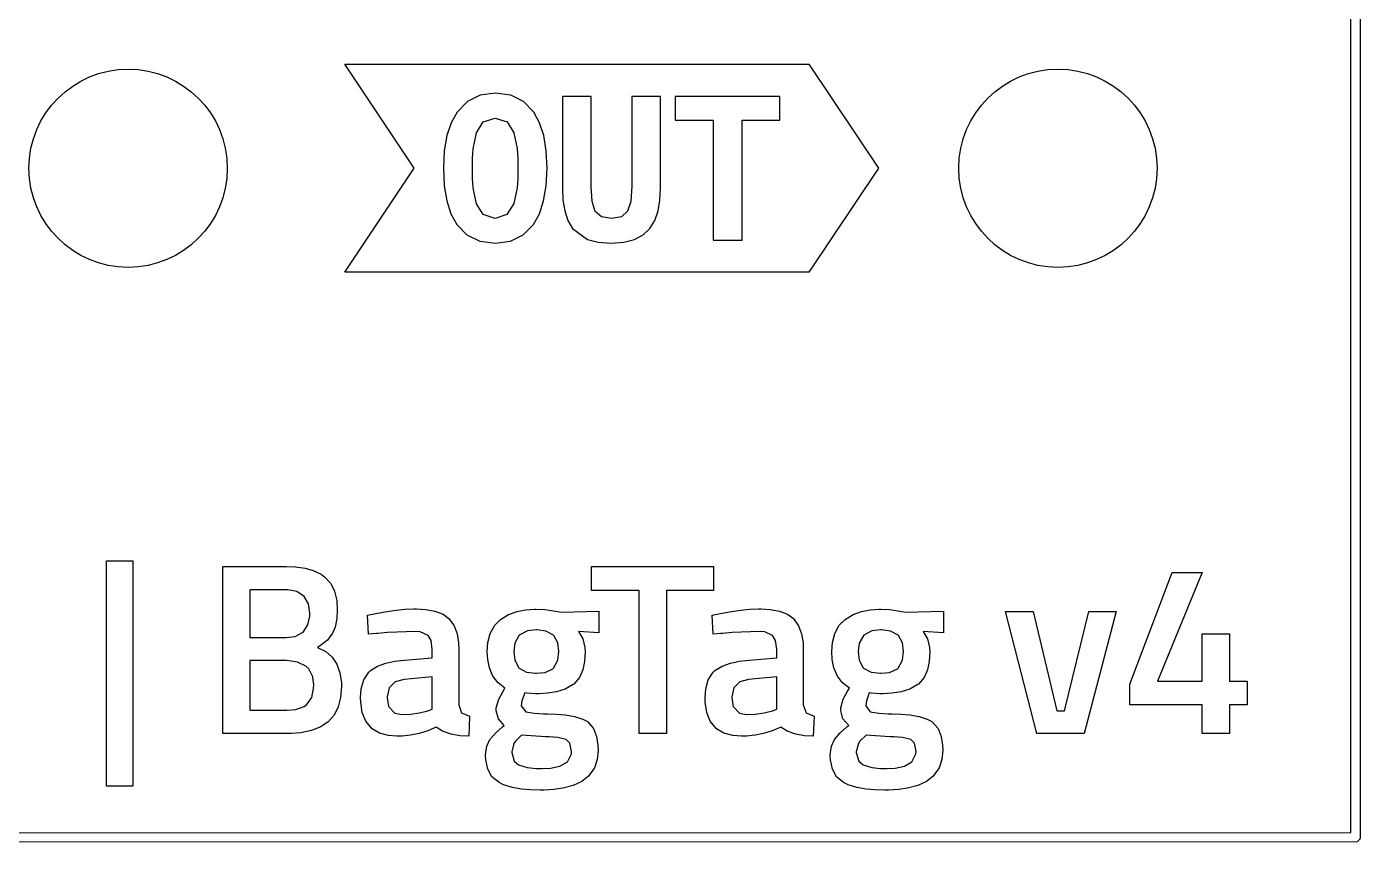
# Model space of a CAD drawing. Extents: x 48.4 to 111.7, y -108.5 to -45.7.
# Drawn here: x 82.15 to 95.81, y -108.51 to -100.15 of the extents above; entities that cross this region are included whole.
import ezdxf

# ---------------------------------------------------------------- set-up
doc = ezdxf.new("R2010")
doc.units = 0
doc.layers.add('BLACK', color=7, linetype='CONTINUOUS')

msp = doc.modelspace()

# ---------------------------------------------------------------- linework, layer by layer
at = {"layer": 'BLACK', "linetype": 'CONTINUOUS'}
for p, q in [((95.711797, -108.408005), (95.708125, -77.998835)), ((95.80432, -77.986883), (95.808, -108.458)), ((86.116319, -101.6), (85.405119, -100.5332)), ((85.405119, -100.5332), (86.116319, -100.5332)), ((86.116319, -100.5332), (86.413975, -100.5332)), ((86.413975, -100.5332), (89.862025, -100.5332)), ((89.862025, -100.5332), (90.159681, -100.5332)), ((90.159681, -100.5332), (90.870881, -101.6)), ((86.660302, -100.91711), (86.554469, -101.024928)), ((86.790477, -100.85242), (86.660302, -100.91711)), ((86.944994, -100.830856), (86.790477, -100.85242)), ((87.104273, -100.85242), (86.944994, -100.830856)), ((87.236035, -100.91711), (87.104273, -100.85242)), ((87.340281, -101.024928), (87.236035, -100.91711)), ((87.92845, -100.864194), (87.633175, -100.864194)), ((87.633175, -100.864194), (87.633175, -101.804787)), ((87.92845, -101.785737), (87.92845, -100.864194)), ((88.638063, -100.864194), (88.345169, -100.864194)), ((88.345169, -100.864194), (88.345169, -101.783356)), ((88.638063, -101.804787), (88.638063, -100.864194)), ((89.862025, -100.864194), (88.790463, -100.864194)), ((88.790463, -100.864194), (88.790463, -101.107081)), ((89.862025, -101.107081), (89.862025, -100.864194)), ((86.554469, -101.024928), (86.493003, -101.133647)), ((86.82355, -101.126131), (86.944994, -101.08565)), ((86.944994, -101.08565), (87.066438, -101.126131)), ((87.399664, -101.133647), (87.340281, -101.024928)), ((86.493003, -101.133647), (86.449098, -101.265732)), ((86.719966, -101.399975), (86.753303, -101.236859)), ((86.753303, -101.236859), (86.82355, -101.126131)), ((87.066438, -101.126131), (87.136684, -101.235669)), ((87.136684, -101.235669), (87.170022, -101.398784)), ((87.44208, -101.265732), (87.399664, -101.133647)), ((88.790463, -101.107081), (89.178606, -101.107081)), ((89.178606, -101.107081), (89.178606, -102.338187)), ((89.473881, -102.338187), (89.473881, -101.107081)), ((89.473881, -101.107081), (89.862025, -101.107081)), ((86.449098, -101.265732), (86.422756, -101.421183)), ((87.467529, -101.421183), (87.44208, -101.265732)), ((86.422756, -101.421183), (86.413975, -101.6)), ((86.711631, -101.6), (86.713715, -101.496416)), ((86.713715, -101.496416), (86.719966, -101.399975)), ((87.170022, -101.398784), (87.176273, -101.496118)), ((87.176273, -101.496118), (87.178356, -101.6)), ((87.476013, -101.6), (87.467529, -101.421183)), ((85.405119, -102.6668), (86.116319, -101.6)), ((86.413975, -101.6), (86.422533, -101.778817)), ((86.713715, -101.703882), (86.711631, -101.6)), ((87.178356, -101.6), (87.176273, -101.703584)), ((87.46738, -101.778817), (87.476013, -101.6)), ((90.870881, -101.6), (90.159681, -102.6668)), ((86.422533, -101.778817), (86.448205, -101.934268)), ((86.719966, -101.801216), (86.713715, -101.703882)), ((87.176273, -101.703584), (87.170022, -101.800025)), ((87.441484, -101.934268), (87.46738, -101.778817)), ((88.345169, -101.783356), (88.335644, -101.939328)), ((86.753303, -101.964331), (86.719966, -101.801216)), ((87.170022, -101.800025), (87.136684, -101.963141)), ((87.633175, -101.804787), (87.639128, -101.927422)), ((87.937975, -101.941709), (87.92845, -101.785737)), ((88.632109, -101.927422), (88.638063, -101.804787)), ((86.448205, -101.934268), (86.490994, -102.066353)), ((86.82355, -102.073869), (86.753303, -101.964331)), ((87.136684, -101.963141), (87.065247, -102.073869)), ((87.398324, -102.066353), (87.441484, -101.934268)), ((87.639128, -101.927422), (87.656988, -102.03815)), ((87.656988, -102.03815), (87.689134, -102.135186)), ((87.970122, -102.042912), (87.937975, -101.941709)), ((88.033225, -102.097681), (87.970122, -102.042912)), ((88.302306, -102.041722), (88.238013, -102.097681)), ((88.335644, -101.939328), (88.302306, -102.041722)), ((88.581508, -102.135186), (88.61425, -102.03815)), ((88.61425, -102.03815), (88.632109, -101.927422)), ((86.490994, -102.066353), (86.550897, -102.175072)), ((86.550897, -102.175072), (86.655804, -102.28289)), ((86.944994, -102.11435), (86.82355, -102.073869)), ((87.065247, -102.073869), (86.944994, -102.11435)), ((87.233125, -102.28289), (87.3379, -102.175072)), ((87.3379, -102.175072), (87.398324, -102.066353)), ((87.689134, -102.135186), (87.73795, -102.216744)), ((88.135619, -102.11435), (88.033225, -102.097681)), ((88.238013, -102.097681), (88.135619, -102.11435)), ((88.530906, -102.216744), (88.581508, -102.135186)), ((86.655804, -102.28289), (86.787964, -102.34758)), ((87.10295, -102.34758), (87.233125, -102.28289)), ((87.73795, -102.216744), (87.891541, -102.329853)), ((87.891541, -102.329853), (87.99959, -102.359321)), ((88.264206, -102.359321), (88.373744, -102.329853)), ((88.373744, -102.329853), (88.46185, -102.28193)), ((88.46185, -102.28193), (88.530906, -102.216744)), ((86.787964, -102.34758), (86.947375, -102.369144)), ((86.947375, -102.369144), (87.10295, -102.34758)), ((87.99959, -102.359321), (88.130856, -102.369144)), ((88.130856, -102.369144), (88.264206, -102.359321)), ((89.178606, -102.338187), (89.473881, -102.338187)), ((86.116319, -102.6668), (85.405119, -102.6668)), ((86.413975, -102.6668), (86.116319, -102.6668)), ((86.947375, -102.6668), (86.413975, -102.6668)), ((88.130856, -102.6668), (86.947375, -102.6668)), ((89.473881, -102.6668), (88.130856, -102.6668)), ((89.862025, -102.6668), (89.473881, -102.6668)), ((90.159681, -102.6668), (89.862025, -102.6668)), ((82.963428, -107.931359), (82.963428, -105.622813)), ((82.963428, -105.622813), (83.233541, -105.622813)), ((83.233541, -105.622813), (83.233541, -107.931359)), ((84.155048, -106.410567), (84.155048, -105.680136)), ((84.155048, -105.680136), (84.805575, -105.680136)), ((84.805575, -105.680136), (84.89928, -105.683876)), ((84.89928, -105.683876), (84.996831, -105.697695)), ((84.996831, -105.697695), (85.081706, -105.721696)), ((85.081706, -105.721696), (85.163185, -105.761594)), ((87.931406, -105.9281), (87.931406, -105.680136)), ((87.931406, -105.680136), (89.182086, -105.680136)), ((89.182086, -105.680136), (89.182086, -105.9281)), ((93.446122, -106.886086), (93.881688, -105.74267)), ((94.189147, -105.74267), (93.728828, -106.856122)), ((93.881688, -105.74267), (94.189147, -105.74267)), ((85.163185, -105.761594), (85.197716, -105.78653)), ((85.197716, -105.78653), (85.260692, -105.856373)), ((85.260692, -105.856373), (85.299369, -105.93524)), ((84.790376, -105.920283), (84.432543, -105.920283)), ((84.432543, -105.920283), (84.432543, -106.410567)), ((84.821297, -105.921213), (84.790376, -105.920283)), ((84.913811, -105.939108), (84.821297, -105.921213)), ((84.989617, -105.987447), (84.913811, -105.939108)), ((85.033505, -106.065533), (84.989617, -105.987447)), ((85.299369, -105.93524), (85.321761, -106.029902)), ((88.419084, -105.9281), (87.931406, -105.9281)), ((88.419084, -107.393741), (88.419084, -105.9281)), ((89.182086, -105.9281), (88.699184, -105.9281)), ((88.699184, -105.9281), (88.699184, -107.393741)), ((85.045723, -106.15826), (85.033505, -106.065533)), ((85.321761, -106.029902), (85.327995, -106.12569)), ((85.327995, -106.12569), (85.323245, -106.214638)), ((85.73922, -106.158418), (85.836864, -106.140978)), ((85.836864, -106.140978), (85.931423, -106.128087)), ((85.931423, -106.128087), (86.022898, -106.119746)), ((86.022898, -106.119746), (86.11129, -106.115955)), ((86.11129, -106.115955), (86.140068, -106.115702)), ((86.140068, -106.115702), (86.234084, -106.12044)), ((86.234084, -106.12044), (86.326568, -106.137458)), ((86.326568, -106.137458), (86.411537, -106.171397)), ((87.082968, -106.172164), (87.169814, -106.140965)), ((87.169814, -106.140965), (87.255556, -106.124442)), ((87.255556, -106.124442), (87.3504, -106.117976)), ((87.3504, -106.117976), (87.364692, -106.117874)), ((87.364692, -106.117874), (87.453811, -106.12203)), ((87.453811, -106.12203), (87.541927, -106.134501)), ((87.541927, -106.134501), (87.582258, -106.143061)), ((87.582258, -106.143061), (87.620039, -106.150443)), ((87.620039, -106.150443), (88.007837, -106.140455)), ((88.007837, -106.140455), (88.007837, -106.360627)), ((89.268917, -106.158418), (89.36656, -106.140978)), ((89.36656, -106.140978), (89.461119, -106.128087)), ((89.461119, -106.128087), (89.552594, -106.119746)), ((89.552594, -106.119746), (89.640986, -106.115955)), ((89.640986, -106.115955), (89.669764, -106.115702)), ((89.669764, -106.115702), (89.76378, -106.12044)), ((89.76378, -106.12044), (89.856264, -106.137458)), ((89.856264, -106.137458), (89.941233, -106.171397)), ((90.612664, -106.172164), (90.69951, -106.140965)), ((90.69951, -106.140965), (90.785252, -106.124442)), ((90.785252, -106.124442), (90.880096, -106.117976)), ((90.880096, -106.117976), (90.894388, -106.117874)), ((90.894388, -106.117874), (90.983507, -106.12203)), ((90.983507, -106.12203), (91.071624, -106.134501)), ((91.071624, -106.134501), (91.111954, -106.143061)), ((91.111954, -106.143061), (91.149735, -106.150443)), ((91.149735, -106.150443), (91.537533, -106.140455)), ((91.537533, -106.140455), (91.537533, -106.360627)), ((92.495084, -107.393741), (92.172426, -106.143061)), ((92.172426, -106.143061), (92.457738, -106.143061)), ((92.457738, -106.143061), (92.697885, -107.160975)), ((92.77779, -107.160975), (93.027926, -106.143061)), ((93.305855, -106.143061), (92.980591, -107.393741)), ((93.027926, -106.143061), (93.305855, -106.143061)), ((84.976476, -106.355129), (85.026315, -106.280225)), ((85.026315, -106.280225), (85.044765, -106.188813)), ((85.044765, -106.188813), (85.045723, -106.15826)), ((85.323245, -106.214638), (85.305006, -106.304693)), ((85.638493, -106.180407), (85.73922, -106.158418)), ((85.648481, -106.373221), (85.638493, -106.180407)), ((86.411537, -106.171397), (86.470108, -106.214714)), ((86.470108, -106.214714), (86.523467, -106.287691)), ((86.523467, -106.287691), (86.554593, -106.372805)), ((86.894095, -106.368575), (86.940389, -106.283029)), ((86.940389, -106.283029), (86.999476, -106.222965)), ((86.999476, -106.222965), (87.082968, -106.172164)), ((89.168189, -106.180407), (89.268917, -106.158418)), ((89.178177, -106.373221), (89.168189, -106.180407)), ((89.941233, -106.171397), (89.999805, -106.214714)), ((89.999805, -106.214714), (90.053163, -106.287691)), ((90.053163, -106.287691), (90.084289, -106.372805)), ((90.423791, -106.368575), (90.470085, -106.283029)), ((90.470085, -106.283029), (90.529172, -106.222965)), ((90.529172, -106.222965), (90.612664, -106.172164)), ((84.155048, -107.153593), (84.155048, -106.410567)), ((84.432543, -106.410567), (84.800364, -106.410567)), ((84.800364, -106.410567), (84.895968, -106.398494)), ((84.895968, -106.398494), (84.976476, -106.355129)), ((85.279357, -106.365838), (85.225994, -106.436562)), ((85.305006, -106.304693), (85.279357, -106.365838)), ((85.728386, -106.368009), (85.648481, -106.373221)), ((85.743317, -106.36678), (85.728386, -106.368009)), ((85.843466, -106.35927), (85.743317, -106.36678)), ((85.935967, -106.353671), (85.843466, -106.35927)), ((86.03232, -106.349613), (85.935967, -106.353671)), ((86.128777, -106.348033), (86.03232, -106.349613)), ((86.177903, -106.351977), (86.128777, -106.348033)), ((86.257319, -106.38842), (86.177903, -106.351977)), ((86.288801, -106.439043), (86.257319, -106.38842)), ((86.554593, -106.372805), (86.568822, -106.463919)), ((86.870883, -106.460591), (86.894095, -106.368575)), ((87.192072, -106.386357), (87.145546, -106.466635)), ((87.27501, -106.341323), (87.192072, -106.386357)), ((87.364692, -106.330663), (87.27501, -106.341323)), ((87.37228, -106.330715), (87.364692, -106.330663)), ((87.46471, -106.342495), (87.37228, -106.330715)), ((87.542306, -106.384511), (87.46471, -106.342495)), ((87.545699, -106.387937), (87.542306, -106.384511)), ((87.586901, -106.464465), (87.545699, -106.387937)), ((88.007837, -106.360627), (87.799824, -106.348033)), ((87.799824, -106.348033), (87.843687, -106.424252)), ((87.843687, -106.424252), (87.865188, -106.510361)), ((89.258082, -106.368009), (89.178177, -106.373221)), ((89.273013, -106.36678), (89.258082, -106.368009)), ((89.373162, -106.35927), (89.273013, -106.36678)), ((89.465663, -106.353671), (89.373162, -106.35927)), ((89.562016, -106.349613), (89.465663, -106.353671)), ((89.658473, -106.348033), (89.562016, -106.349613)), ((89.707599, -106.351977), (89.658473, -106.348033)), ((89.787015, -106.38842), (89.707599, -106.351977)), ((89.818497, -106.439043), (89.787015, -106.38842)), ((90.084289, -106.372805), (90.098518, -106.463919)), ((90.400579, -106.460591), (90.423791, -106.368575)), ((90.721768, -106.386357), (90.675242, -106.466635)), ((90.804706, -106.341323), (90.721768, -106.386357)), ((90.894388, -106.330663), (90.804706, -106.341323)), ((90.901976, -106.330715), (90.894388, -106.330663)), ((90.994406, -106.342495), (90.901976, -106.330715)), ((91.072002, -106.384511), (90.994406, -106.342495)), ((91.075395, -106.387937), (91.072002, -106.384511)), ((91.116597, -106.464465), (91.075395, -106.387937)), ((91.537533, -106.360627), (91.32952, -106.348033)), ((91.32952, -106.348033), (91.373383, -106.424252)), ((91.373383, -106.424252), (91.394884, -106.510361)), ((94.189147, -106.856122), (94.189147, -106.370615)), ((94.189147, -106.370615), (94.469247, -106.370615)), ((94.469247, -106.370615), (94.469247, -106.856122)), ((85.157091, -106.492112), (85.125628, -106.510882)), ((85.125628, -106.510882), (85.208864, -106.553844)), ((85.225994, -106.436562), (85.157091, -106.492112)), ((85.208864, -106.553844), (85.274879, -106.611401)), ((86.30118, -106.528253), (86.288801, -106.439043)), ((86.30118, -106.618145), (86.30118, -106.528253)), ((86.568822, -106.463919), (86.571292, -106.528253)), ((86.571292, -106.528253), (86.571292, -107.098441)), ((86.86442, -106.55344), (86.870883, -106.460591)), ((86.86882, -106.633134), (86.86442, -106.55344)), ((87.145546, -106.466635), (87.134532, -106.55344)), ((87.134532, -106.55344), (87.145088, -106.642415)), ((87.597457, -106.55344), (87.586901, -106.464465)), ((87.58715, -106.642415), (87.597457, -106.55344)), ((87.867569, -106.55344), (87.861647, -106.653363)), ((87.865188, -106.510361), (87.867569, -106.55344)), ((89.830876, -106.528253), (89.818497, -106.439043)), ((89.830876, -106.618145), (89.830876, -106.528253)), ((90.098518, -106.463919), (90.100988, -106.528253)), ((90.100988, -106.528253), (90.100988, -107.098441)), ((90.394116, -106.55344), (90.400579, -106.460591)), ((90.398516, -106.633134), (90.394116, -106.55344)), ((90.675242, -106.466635), (90.664228, -106.55344)), ((90.664228, -106.55344), (90.674784, -106.642415)), ((91.127153, -106.55344), (91.116597, -106.464465)), ((91.116846, -106.642415), (91.127153, -106.55344)), ((91.397265, -106.55344), (91.391343, -106.653363)), ((91.394884, -106.510361), (91.397265, -106.55344)), ((84.805575, -106.645938), (84.432543, -106.645938)), ((84.432543, -106.645938), (84.432543, -107.153593)), ((84.834915, -106.64682), (84.805575, -106.645938)), ((84.921648, -106.661871), (84.834915, -106.64682)), ((85.005337, -106.702393), (84.921648, -106.661871)), ((85.036641, -106.730933), (85.005337, -106.702393)), ((85.274879, -106.611401), (85.323672, -106.683553)), ((85.323672, -106.683553), (85.355245, -106.770301)), ((85.667155, -106.748425), (85.741039, -106.701843)), ((85.741039, -106.701843), (85.825737, -106.671232)), ((85.825737, -106.671232), (85.915501, -106.65302)), ((85.915501, -106.65302), (85.978522, -106.645938)), ((85.978522, -106.645938), (86.30118, -106.618145)), ((86.885715, -106.718467), (86.86882, -106.633134)), ((87.145088, -106.642415), (87.18629, -106.718943)), ((87.543609, -106.722369), (87.58715, -106.642415)), ((87.861647, -106.653363), (87.84388, -106.738823)), ((89.196851, -106.748425), (89.270735, -106.701843)), ((89.270735, -106.701843), (89.355433, -106.671232)), ((89.355433, -106.671232), (89.445197, -106.65302)), ((89.445197, -106.65302), (89.508218, -106.645938)), ((89.508218, -106.645938), (89.830876, -106.618145)), ((90.415411, -106.718467), (90.398516, -106.633134)), ((90.674784, -106.642415), (90.715986, -106.718943)), ((91.073305, -106.722369), (91.116846, -106.642415)), ((91.391343, -106.653363), (91.373576, -106.738823)), ((85.076182, -106.812201), (85.036641, -106.730933)), ((85.085676, -106.89868), (85.076182, -106.812201)), ((85.355245, -106.770301), (85.369596, -106.871643)), ((85.597986, -106.843016), (85.649072, -106.765307)), ((85.649072, -106.765307), (85.667155, -106.748425)), ((86.011092, -106.838317), (85.920176, -106.863211)), ((86.30118, -106.810959), (86.011092, -106.838317)), ((86.30118, -107.143605), (86.30118, -106.810959)), ((86.921443, -106.80382), (86.885715, -106.718467)), ((86.974417, -106.873879), (86.921443, -106.80382)), ((87.18629, -106.718943), (87.189684, -106.722369)), ((87.189684, -106.722369), (87.267279, -106.764047)), ((87.267279, -106.764047), (87.359709, -106.775731)), ((87.359709, -106.775731), (87.367297, -106.775783)), ((87.367297, -106.775783), (87.455474, -106.766968)), ((87.455474, -106.766968), (87.536609, -106.728837)), ((87.536609, -106.728837), (87.543609, -106.722369)), ((87.809071, -106.818782), (87.751419, -106.886156)), ((87.84388, -106.738823), (87.809071, -106.818782)), ((89.127682, -106.843016), (89.178768, -106.765307)), ((89.178768, -106.765307), (89.196851, -106.748425)), ((89.540788, -106.838317), (89.449872, -106.863211)), ((89.830876, -106.810959), (89.540788, -106.838317)), ((89.830876, -107.143605), (89.830876, -106.810959)), ((90.451139, -106.80382), (90.415411, -106.718467)), ((90.504113, -106.873879), (90.451139, -106.80382)), ((90.715986, -106.718943), (90.71938, -106.722369)), ((90.71938, -106.722369), (90.796975, -106.764047)), ((90.796975, -106.764047), (90.889405, -106.775731)), ((90.889405, -106.775731), (90.896993, -106.775783)), ((90.896993, -106.775783), (90.98517, -106.766968)), ((90.98517, -106.766968), (91.066305, -106.728837)), ((91.066305, -106.728837), (91.073305, -106.722369)), ((91.338767, -106.818782), (91.281115, -106.886156)), ((91.373576, -106.738823), (91.338767, -106.818782)), ((85.066188, -107.024088), (85.084597, -106.932356)), ((85.084597, -106.932356), (85.085676, -106.89868)), ((85.370553, -106.908668), (85.362037, -107.022357)), ((85.369596, -106.871643), (85.370553, -106.908668)), ((85.565971, -107.023748), (85.572295, -106.935212)), ((85.572295, -106.935212), (85.597986, -106.843016)), ((85.859061, -106.926155), (85.838857, -107.015705)), ((85.920176, -106.863211), (85.859061, -106.926155)), ((87.044639, -106.928644), (86.974417, -106.873879)), ((86.98104, -107.041553), (87.022058, -106.965991)), ((87.022058, -106.965991), (87.044639, -106.928644)), ((87.247441, -106.975979), (87.218998, -107.059505)), ((87.267986, -106.979871), (87.247441, -106.975979)), ((87.573084, -106.965356), (87.479989, -106.980104)), ((87.663194, -106.937509), (87.573084, -106.965356)), ((87.743804, -106.892166), (87.663194, -106.937509)), ((87.751419, -106.886156), (87.743804, -106.892166)), ((89.095667, -107.023748), (89.101991, -106.935212)), ((89.101991, -106.935212), (89.127682, -106.843016)), ((89.388757, -106.926155), (89.368553, -107.015705)), ((89.449872, -106.863211), (89.388757, -106.926155)), ((90.574335, -106.928644), (90.504113, -106.873879)), ((90.510736, -107.041553), (90.551754, -106.965991)), ((90.551754, -106.965991), (90.574335, -106.928644)), ((90.777137, -106.975979), (90.748694, -107.059505)), ((90.797682, -106.979871), (90.777137, -106.975979)), ((91.10278, -106.965356), (91.009685, -106.980104)), ((91.19289, -106.937509), (91.10278, -106.965356)), ((91.2735, -106.892166), (91.19289, -106.937509)), ((91.281115, -106.886156), (91.2735, -106.892166)), ((93.446122, -107.098441), (93.446122, -106.886086)), ((93.728828, -106.856122), (94.189147, -106.856122)), ((94.469247, -106.856122), (94.649467, -106.856122)), ((94.649467, -106.856122), (94.649467, -107.098441)), ((84.98847, -107.115751), (85.016628, -107.09627)), ((85.016628, -107.09627), (85.066188, -107.024088)), ((85.362037, -107.022357), (85.33649, -107.120887)), ((85.56605, -107.026353), (85.565971, -107.023748)), ((85.567427, -107.071865), (85.56605, -107.026353)), ((85.583801, -107.178575), (85.567427, -107.071865)), ((85.838857, -107.015705), (85.838689, -107.026353)), ((85.838689, -107.026353), (85.853574, -107.117269)), ((86.571292, -107.098441), (86.599953, -107.180083)), ((86.954747, -107.128405), (86.98104, -107.041553)), ((87.218998, -107.059505), (87.212265, -107.107561)), ((87.212265, -107.107561), (87.258297, -107.171397)), ((87.357309, -106.985967), (87.267986, -106.979871)), ((87.389608, -106.9856), (87.357309, -106.985967)), ((87.479989, -106.980104), (87.389608, -106.9856)), ((89.095746, -107.026353), (89.095667, -107.023748)), ((89.097123, -107.071865), (89.095746, -107.026353)), ((89.113497, -107.178575), (89.097123, -107.071865)), ((89.368553, -107.015705), (89.368385, -107.026353)), ((89.368385, -107.026353), (89.38327, -107.117269)), ((90.100988, -107.098441), (90.129649, -107.180083)), ((90.484443, -107.128405), (90.510736, -107.041553)), ((90.748694, -107.059505), (90.741961, -107.107561)), ((90.741961, -107.107561), (90.787993, -107.171397)), ((90.887005, -106.985967), (90.797682, -106.979871)), ((90.919304, -106.9856), (90.887005, -106.985967)), ((91.009685, -106.980104), (90.919304, -106.9856)), ((94.189147, -107.098441), (93.446122, -107.098441)), ((94.189147, -107.393741), (94.189147, -107.098441)), ((94.649467, -107.098441), (94.469247, -107.098441)), ((94.469247, -107.098441), (94.469247, -107.393741)), ((84.155048, -107.393741), (84.155048, -107.153593)), ((84.432543, -107.153593), (84.810352, -107.153593)), ((84.810352, -107.153593), (84.903889, -107.145532)), ((84.903889, -107.145532), (84.98847, -107.115751)), ((85.293912, -107.204259), (85.234302, -107.272472)), ((85.33649, -107.120887), (85.293912, -107.204259)), ((85.618368, -107.265884), (85.583801, -107.178575)), ((85.853574, -107.117269), (85.917433, -107.185119)), ((85.917433, -107.185119), (85.991116, -107.198756)), ((85.991116, -107.198756), (86.078896, -107.194035)), ((86.078896, -107.194035), (86.170268, -107.179872)), ((86.170268, -107.179872), (86.256451, -107.158804)), ((86.256451, -107.158804), (86.30118, -107.143605)), ((86.599953, -107.180083), (86.681595, -107.213521)), ((86.681595, -107.213521), (86.674212, -107.421099)), ((86.956036, -107.159191), (86.954747, -107.128405)), ((86.978033, -107.243591), (86.956036, -107.159191)), ((87.037257, -107.31123), (86.978033, -107.243591)), ((87.258297, -107.171397), (87.344681, -107.185564)), ((87.344681, -107.185564), (87.440023, -107.190159)), ((87.440023, -107.190159), (87.482377, -107.190939)), ((87.482377, -107.190939), (87.570757, -107.193588)), ((87.570757, -107.193588), (87.664721, -107.201608)), ((87.664721, -107.201608), (87.757673, -107.217641)), ((87.757673, -107.217641), (87.841921, -107.244769)), ((87.841921, -107.244769), (87.889717, -107.271278)), ((89.148064, -107.265884), (89.113497, -107.178575)), ((89.38327, -107.117269), (89.447129, -107.185119)), ((89.447129, -107.185119), (89.520812, -107.198756)), ((89.520812, -107.198756), (89.608592, -107.194035)), ((89.608592, -107.194035), (89.699964, -107.179872)), ((89.699964, -107.179872), (89.786147, -107.158804)), ((89.786147, -107.158804), (89.830876, -107.143605)), ((90.129649, -107.180083), (90.211291, -107.213521)), ((90.211291, -107.213521), (90.203908, -107.421099)), ((90.485732, -107.159191), (90.484443, -107.128405)), ((90.507729, -107.243591), (90.485732, -107.159191)), ((90.566953, -107.31123), (90.507729, -107.243591)), ((90.787993, -107.171397), (90.874377, -107.185564)), ((90.874377, -107.185564), (90.969719, -107.190159)), ((90.969719, -107.190159), (91.012073, -107.190939)), ((91.012073, -107.190939), (91.100453, -107.193588)), ((91.100453, -107.193588), (91.194417, -107.201608)), ((91.194417, -107.201608), (91.287369, -107.217641)), ((91.287369, -107.217641), (91.371617, -107.244769)), ((91.371617, -107.244769), (91.419413, -107.271278)), ((92.697885, -107.160975), (92.77779, -107.160975)), ((84.953286, -107.386161), (84.859082, -107.393267)), ((85.06399, -107.363423), (84.953286, -107.386161)), ((85.157662, -107.325527), (85.06399, -107.363423)), ((85.234302, -107.272472), (85.157662, -107.325527)), ((85.683864, -107.345044), (85.618368, -107.265884)), ((85.758456, -107.389668), (85.683864, -107.345044)), ((86.253591, -107.364643), (86.165759, -107.391832)), ((86.341132, -107.328601), (86.253591, -107.364643)), ((86.406082, -107.369069), (86.341132, -107.328601)), ((86.493749, -107.400775), (86.406082, -107.369069)), ((86.891779, -107.454972), (86.95073, -107.385815)), ((86.95073, -107.385815), (87.018933, -107.325629)), ((87.018933, -107.325629), (87.037257, -107.31123)), ((87.889717, -107.271278), (87.952516, -107.340739)), ((87.952516, -107.340739), (87.984508, -107.421846)), ((89.21356, -107.345044), (89.148064, -107.265884)), ((89.288152, -107.389668), (89.21356, -107.345044)), ((89.783287, -107.364643), (89.695455, -107.391832)), ((89.870828, -107.328601), (89.783287, -107.364643)), ((89.935778, -107.369069), (89.870828, -107.328601)), ((90.023445, -107.400775), (89.935778, -107.369069)), ((90.421475, -107.454972), (90.480426, -107.385815)), ((90.480426, -107.385815), (90.548629, -107.325629)), ((90.548629, -107.325629), (90.566953, -107.31123)), ((91.419413, -107.271278), (91.482212, -107.340739)), ((91.482212, -107.340739), (91.514204, -107.421846)), ((84.825552, -107.393741), (84.155048, -107.393741)), ((84.859082, -107.393267), (84.825552, -107.393741)), ((85.851242, -107.414891), (85.758456, -107.389668)), ((85.93857, -107.421099), (85.851242, -107.414891)), ((85.989222, -107.419654), (85.93857, -107.421099)), ((86.077636, -107.410169), (85.989222, -107.419654)), ((86.165759, -107.391832), (86.077636, -107.410169)), ((86.584653, -107.416673), (86.493749, -107.400775)), ((86.674212, -107.421099), (86.584653, -107.416673)), ((86.850546, -107.588725), (86.859673, -107.522987)), ((86.859673, -107.522987), (86.891779, -107.454972)), ((87.137138, -107.494924), (87.114644, -107.581946)), ((87.152416, -107.472668), (87.137138, -107.494924)), ((87.214871, -107.411111), (87.152416, -107.472668)), ((87.459796, -107.42631), (87.214871, -107.411111)), ((87.498187, -107.427328), (87.459796, -107.42631)), ((87.586551, -107.433906), (87.498187, -107.427328)), ((87.673453, -107.454972), (87.586551, -107.433906)), ((87.710264, -107.491699), (87.673453, -107.454972)), ((87.727302, -107.578737), (87.710264, -107.491699)), ((87.984508, -107.421846), (87.998296, -107.512281)), ((87.998296, -107.512281), (88.00002, -107.563972)), ((88.699184, -107.393741), (88.419084, -107.393741)), ((89.380938, -107.414891), (89.288152, -107.389668)), ((89.468266, -107.421099), (89.380938, -107.414891)), ((89.518918, -107.419654), (89.468266, -107.421099)), ((89.607332, -107.410169), (89.518918, -107.419654)), ((89.695455, -107.391832), (89.607332, -107.410169)), ((90.114349, -107.416673), (90.023445, -107.400775)), ((90.203908, -107.421099), (90.114349, -107.416673)), ((90.380242, -107.588725), (90.389369, -107.522987)), ((90.389369, -107.522987), (90.421475, -107.454972)), ((90.666834, -107.494924), (90.64434, -107.581946)), ((90.682112, -107.472668), (90.666834, -107.494924)), ((90.744567, -107.411111), (90.682112, -107.472668)), ((90.989492, -107.42631), (90.744567, -107.411111)), ((91.027883, -107.427328), (90.989492, -107.42631)), ((91.116247, -107.433906), (91.027883, -107.427328)), ((91.203149, -107.454972), (91.116247, -107.433906)), ((91.23996, -107.491699), (91.203149, -107.454972)), ((91.256998, -107.578737), (91.23996, -107.491699)), ((91.514204, -107.421846), (91.527992, -107.512281)), ((91.527992, -107.512281), (91.529716, -107.563972)), ((92.980591, -107.393741), (92.495084, -107.393741)), ((94.469247, -107.393741), (94.189147, -107.393741)), ((86.847049, -107.613912), (86.850546, -107.588725)), ((86.8492, -107.66316), (86.847049, -107.613912)), ((87.114644, -107.581946), (87.114556, -107.588725)), ((87.114556, -107.588725), (87.139204, -107.675135)), ((87.684738, -107.684059), (87.72612, -107.599666)), ((87.72612, -107.599666), (87.727302, -107.578737)), ((87.990758, -107.660053), (87.962972, -107.743323)), ((88.00002, -107.563972), (87.990758, -107.660053)), ((90.376745, -107.613912), (90.380242, -107.588725)), ((90.378896, -107.66316), (90.376745, -107.613912)), ((90.64434, -107.581946), (90.644252, -107.588725)), ((90.644252, -107.588725), (90.6689, -107.675135)), ((91.214434, -107.684059), (91.255816, -107.599666)), ((91.255816, -107.599666), (91.256998, -107.578737)), ((91.520454, -107.660053), (91.492668, -107.743323)), ((91.529716, -107.563972), (91.520454, -107.660053)), ((86.869769, -107.759381), (86.8492, -107.66316)), ((86.912116, -107.835404), (86.869769, -107.759381)), ((87.139204, -107.675135), (87.184472, -107.713793)), ((87.184472, -107.713793), (87.272277, -107.740911)), ((87.272277, -107.740911), (87.364443, -107.750246)), ((87.364443, -107.750246), (87.42462, -107.751574)), ((87.42462, -107.751574), (87.511819, -107.747354)), ((87.511819, -107.747354), (87.609067, -107.727269)), ((87.609067, -107.727269), (87.684738, -107.684059)), ((87.962972, -107.743323), (87.90219, -107.829395)), ((90.399465, -107.759381), (90.378896, -107.66316)), ((90.441812, -107.835404), (90.399465, -107.759381)), ((90.6689, -107.675135), (90.714168, -107.713793)), ((90.714168, -107.713793), (90.801973, -107.740911)), ((90.801973, -107.740911), (90.894139, -107.750246)), ((90.894139, -107.750246), (90.954316, -107.751574)), ((90.954316, -107.751574), (91.041515, -107.747354)), ((91.041515, -107.747354), (91.138763, -107.727269)), ((91.138763, -107.727269), (91.214434, -107.684059)), ((91.492668, -107.743323), (91.431886, -107.829395)), ((83.233541, -107.931359), (82.963428, -107.931359)), ((86.984711, -107.896184), (86.912116, -107.835404)), ((87.031324, -107.918578), (86.984711, -107.896184)), ((87.120857, -107.946513), (87.031324, -107.918578)), ((87.744735, -107.925476), (87.638222, -107.9543)), ((87.832724, -107.883841), (87.744735, -107.925476)), ((87.90219, -107.829395), (87.832724, -107.883841)), ((90.514407, -107.896184), (90.441812, -107.835404)), ((90.56102, -107.918578), (90.514407, -107.896184)), ((90.650553, -107.946513), (90.56102, -107.918578)), ((91.274431, -107.925476), (91.167918, -107.9543)), ((91.36242, -107.883841), (91.274431, -107.925476)), ((91.431886, -107.829395), (91.36242, -107.883841)), ((87.214294, -107.962986), (87.120857, -107.946513)), ((87.305596, -107.971184), (87.214294, -107.962986)), ((87.40725, -107.973917), (87.305596, -107.971184)), ((87.443719, -107.973517), (87.40725, -107.973917)), ((87.54618, -107.967512), (87.443719, -107.973517)), ((87.638222, -107.9543), (87.54618, -107.967512)), ((90.74399, -107.962986), (90.650553, -107.946513)), ((90.835292, -107.971184), (90.74399, -107.962986)), ((90.936946, -107.973917), (90.835292, -107.971184)), ((90.973415, -107.973517), (90.936946, -107.973917)), ((91.075876, -107.967512), (90.973415, -107.973517)), ((91.167918, -107.9543), (91.075876, -107.967512)), ((64.311994, -108.411797), (95.711797, -108.408005)), ((95.804194, -108.477134), (95.777134, -108.504194)), ((95.808, -108.458), (95.804194, -108.477134)), ((95.777134, -108.504194), (64.262, -108.508))]:
    msp.add_line(p, q, dxfattribs=at)
at = {"layer": 'BLACK'}
for centre in [(83.185, -101.6), (92.71, -101.6)]:
    msp.add_circle(centre, 1.016, dxfattribs=at)

doc.saveas('drawing.dxf')
